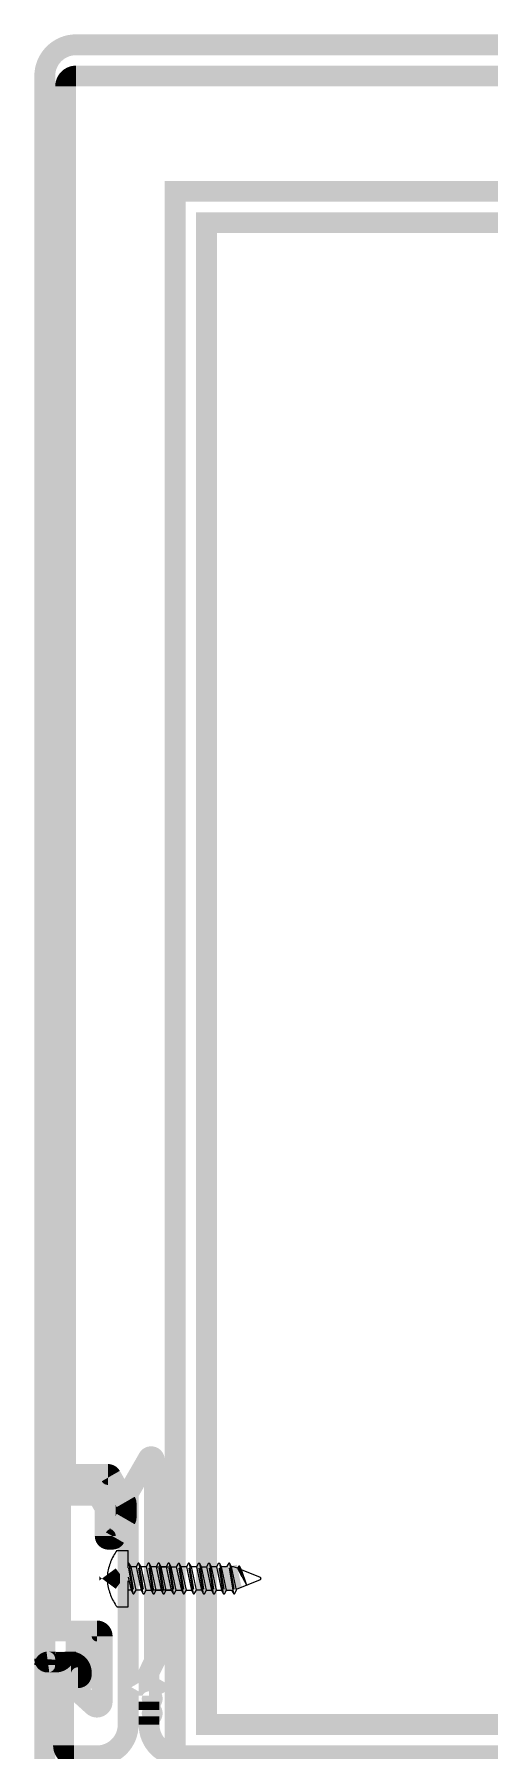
# Model space of a CAD drawing. Extents: x -1457 to 23780, y -2071 to 4205.
# Drawn here: x 7397.48 to 7401.85, y 328.64 to 345.1 of the extents above; entities that cross this region are included whole.
import ezdxf

# ---------------------------------------------------------------- set-up
doc = ezdxf.new("R2010")
doc.units = 0
doc.header["$MEASUREMENT"] = 0
doc.linetypes.add('HIDDEN', pattern=[0.375, 0.25, -0.125])
doc.layers.add('M-TEFRIS2-015', color=129, linetype='Continuous', lineweight=9)

msp = doc.modelspace()

# ---------------------------------------------------------------- linework, layer by layer
at = {"layer": 'M-TEFRIS2-015', "linetype": 'HIDDEN', "lineweight": 0}
for p, q in [((7398.274310872197, 330.5654023873249), (7398.383333292202, 330.5654023873249)), ((7398.390319335445, 330.4413439838318), (7398.383332752303, 330.4413439838318)), ((7398.383333292202, 330.0242023873325), (7398.383333292202, 330.5654023873249)), ((7398.430551531985, 330.1482608621227), (7398.383333262947, 330.4352232578531)), ((7398.390319335445, 330.4413439838318), (7398.438544923402, 330.1482608621227)), ((7398.410317010162, 330.4067066667085), (7398.390319335445, 330.4413439838318)), ((7398.478776417765, 330.4413439838318), (7398.458778620932, 330.4067066667085)), ((7398.486769626007, 330.4413439838318), (7398.478776417765, 330.4413439838318)), ((7398.527001822546, 330.1482608621227), (7398.478776417765, 330.4413439838318)), ((7398.506767300723, 330.4067066667085), (7398.486769626007, 330.4413439838318)), ((7398.486769626007, 330.4413439838318), (7398.534995213964, 330.1482608621227)), ((7398.575226738857, 330.4413439838318), (7398.555228942023, 330.4067066667085)), ((7398.583219947098, 330.4413439838318), (7398.575226738857, 330.4413439838318)), ((7398.623452143638, 330.1482608621227), (7398.575226738857, 330.4413439838318)), ((7398.603217621814, 330.4067066667085), (7398.583219947098, 330.4413439838318)), ((7398.583219947098, 330.4413439838318), (7398.631445535055, 330.1482608621227)), ((7398.671677059948, 330.4413439838318), (7398.651679263114, 330.4067066667085)), ((7398.679670268189, 330.4413439838318), (7398.671677059948, 330.4413439838318)), ((7398.719902464729, 330.1482608621227), (7398.671677059948, 330.4413439838318)), ((7398.699667942905, 330.4067066667085), (7398.679670268189, 330.4413439838318)), ((7398.679670268189, 330.4413439838318), (7398.727895856146, 330.1482608621227)), ((7398.768127381039, 330.4413439838318), (7398.748129584204, 330.4067066667085)), ((7398.776120589279, 330.4413439838318), (7398.768127381039, 330.4413439838318)), ((7398.81635278582, 330.1482608621227), (7398.768127381039, 330.4413439838318)), ((7398.796118263996, 330.4067066667085), (7398.776120589279, 330.4413439838318)), ((7398.776120589279, 330.4413439838318), (7398.824346177237, 330.1482608621227)), ((7398.864578129542, 330.4413439838318), (7398.844580454826, 330.4067066667048)), ((7398.864578129542, 330.4413439838318), (7398.872571520959, 330.4413439838318)), ((7398.912803656441, 330.1482608621227), (7398.864578129542, 330.4413439838318)), ((7398.892569134618, 330.4067066667085), (7398.872571520959, 330.4413439838318)), ((7398.872571520959, 330.4413439838318), (7398.92079692574, 330.1482608621227)), ((7398.961028511692, 330.4413439838318), (7398.941030775917, 330.4067066667085)), ((7399.009253977532, 330.1482608621227), (7398.961028511692, 330.4413439838318)), ((7398.969021780992, 330.4413439838318), (7398.961028511692, 330.4413439838318)), ((7398.969021780992, 330.4413439838318), (7399.01724736895, 330.1482608621227)), ((7398.989019455708, 330.4067066667085), (7398.969021780992, 330.4413439838318)), ((7399.057478771725, 330.4413439838318), (7399.037481097009, 330.4067066667048)), ((7399.057478771725, 330.4413439838318), (7399.065472163143, 330.4413439838318)), ((7399.105704298623, 330.1482608621227), (7399.057478771725, 330.4413439838318)), ((7399.0854697768, 330.4067066667085), (7399.065472163143, 330.4413439838318)), ((7399.065472163143, 330.4413439838318), (7399.113697567924, 330.1482608621227)), ((7399.153929642345, 330.4413439838318), (7399.133931967629, 330.4067066667048)), ((7399.202155169244, 330.1482608621227), (7399.153929642345, 330.4413439838318)), ((7399.153929642345, 330.4413439838318), (7399.161923033763, 330.4413439838318)), ((7399.161923033763, 330.4413439838318), (7399.210148438544, 330.1482608621227)), ((7399.18192064742, 330.4067066667085), (7399.161923033763, 330.4413439838318)), ((7399.250380268731, 330.4413439838318), (7399.230382532955, 330.4067066667085)), ((7399.298605856688, 330.1482608621227), (7399.250380268731, 330.4413439838318)), ((7399.250380268731, 330.4413439838318), (7399.25837353803, 330.4413439838318)), ((7399.25837353803, 330.4413439838318), (7399.30659900387, 330.1482608621227)), ((7399.278371212747, 330.4067066667085), (7399.25837353803, 330.4413439838318)), ((7399.346831444645, 330.4413439838318), (7399.326833098282, 330.4067066667085)), ((7399.395056788367, 330.1482608621227), (7399.346831444645, 330.4413439838318)), ((7399.354824103357, 330.4413439838318), (7399.346831444645, 330.4413439838318)), ((7399.354824103357, 330.4413439838318), (7399.403049691314, 330.1482608621227)), ((7399.374822205485, 330.4067066667085), (7399.354824103357, 330.4413439838318)), ((7398.383333289197, 330.309225789093), (7398.410553918327, 330.182898179246)), ((7398.458778620932, 330.4067066667085), (7398.410317010162, 330.4067066667085)), ((7398.458542476001, 330.182898179246), (7398.410317010162, 330.4067066667085)), ((7398.458778743049, 330.4067066667085), (7398.507004208889, 330.182898179246)), ((7398.555228942023, 330.4067066667085), (7398.506767300723, 330.4067066667085)), ((7398.554992766563, 330.182898179246), (7398.506767300723, 330.4067066667085)), ((7398.555229064141, 330.4067066667085), (7398.60345452998, 330.182898179246)), ((7398.651443087654, 330.182898179246), (7398.603217621814, 330.4067066667085)), ((7398.651679263114, 330.4067066667085), (7398.603217621814, 330.4067066667085)), ((7398.651679385232, 330.4067066667085), (7398.699904851071, 330.182898179246)), ((7398.656118263998, 330.4067066667085), (7398.844580454826, 330.4067066667048)), ((7398.747893408745, 330.182898179246), (7398.699667942905, 330.4067066667085)), ((7398.748129584204, 330.4067066667085), (7398.699667942905, 330.4067066667085)), ((7398.748129706322, 330.4067066667085), (7398.796355172161, 330.182898179246)), ((7398.844343729836, 330.182898179246), (7398.796118263996, 330.4067066667085)), ((7398.844580454826, 330.4067066667048), (7398.892806042783, 330.182898179246)), ((7398.941030775917, 330.4067066667085), (7398.892569134618, 330.4067066667085)), ((7398.940794600457, 330.182898179246), (7398.892569134618, 330.4067066667085)), ((7398.941030898035, 330.4067066667085), (7398.989256302815, 330.182898179246)), ((7399.037244921548, 330.182898179246), (7398.989019455708, 330.4067066667085)), ((7399.037481097009, 330.4067066667085), (7398.989019455708, 330.4067066667085)), ((7399.037481097009, 330.4067066667048), (7399.085706684966, 330.182898179246)), ((7399.0854697768, 330.4067066667085), (7399.133931967629, 330.4067066667048)), ((7399.133695242639, 330.182898179246), (7399.0854697768, 330.4067066667085)), ((7399.133931967629, 330.4067066667048), (7399.182157555586, 330.182898179246)), ((7399.23014611326, 330.182898179246), (7399.18192064742, 330.4067066667085)), ((7399.230382532955, 330.4067066667085), (7399.18192064742, 330.4067066667085)), ((7399.230382655073, 330.4067066667085), (7399.278608181971, 330.182898179246)), ((7399.326596678587, 330.182898179246), (7399.278371212747, 330.4067066667085)), ((7399.326833098282, 330.4067066667085), (7399.278371212747, 330.4067066667085)), ((7399.423047304972, 330.182898179246), (7399.374822205485, 330.4067066667085)), ((7399.392392121032, 330.4067066667085), (7399.374822205485, 330.4067066667085)), ((7399.431344402888, 330.3930859736465), (7399.392392121032, 330.4067066667085)), ((7399.420899561484, 330.1928667009088), (7399.651208674683, 330.2847423741659)), ((7399.443281887854, 330.4137618895766), (7399.431344402888, 330.3930859736465)), ((7399.431344402888, 330.3930859736465), (7399.519498480887, 330.2273421511381)), ((7399.459230631053, 330.34065618163), (7399.443281887854, 330.4137618895766)), ((7399.451274973978, 330.4137618895766), (7399.443281887854, 330.4137618895766)), ((7399.471272648694, 330.3791267095112), (7399.451274973978, 330.4137618895766)), ((7399.451274973978, 330.4137618895766), (7399.472782694015, 330.3151759146422)), ((7399.472782694015, 330.3151759146422), (7399.459230631053, 330.34065618163)), ((7399.519498480887, 330.2273421511381), (7399.471272648694, 330.3791267095112)), ((7399.651208674683, 330.3048624717885), (7399.471272648694, 330.3791267095112)), ((7399.65834840294, 330.2948024229772), (7399.651208674683, 330.3048624717885)), ((7399.651208674683, 330.2847423741659), (7399.65834840294, 330.2948024229772)), ((7398.410554101503, 330.182898179246), (7398.383333315515, 330.1828981735744)), ((7398.410553918327, 330.182898179246), (7398.430551531985, 330.1482608621227)), ((7398.410554101503, 330.182898179246), (7398.430551531985, 330.1482608621227)), ((7398.430551531985, 330.1482608621227), (7398.438544923402, 330.1482608621227)), ((7398.438544923402, 330.1482608621227), (7398.458542476001, 330.182898179246)), ((7398.507004099813, 330.1828986854525), (7398.458542768255, 330.1828986854525)), ((7398.507004208889, 330.182898179246), (7398.527001822546, 330.1482608621227)), ((7398.507004392066, 330.182898179246), (7398.527001822546, 330.1482608621227)), ((7398.527001822546, 330.1482608621227), (7398.534995213964, 330.1482608621227)), ((7398.534995213964, 330.1482608621227), (7398.554992766563, 330.182898179246)), ((7398.554992766563, 330.182898179246), (7398.603454713157, 330.182898179246)), ((7398.60345452998, 330.182898179246), (7398.623452143638, 330.1482608621227)), ((7398.603454713157, 330.182898179246), (7398.623452143638, 330.1482608621227)), ((7398.796355172162, 330.182898179246), (7398.607893408746, 330.182898179246)), ((7398.623452143638, 330.1482608621227), (7398.631445535055, 330.1482608621227)), ((7398.631445535055, 330.1482608621227), (7398.651443087654, 330.182898179246)), ((7398.651443087654, 330.182898179246), (7398.699905034247, 330.182898179246)), ((7398.651443087654, 330.182898179246), (7398.699905034247, 330.182898179246)), ((7398.699904851071, 330.182898179246), (7398.719902464729, 330.1482608621227)), ((7398.699905034247, 330.182898179246), (7398.719902464729, 330.1482608621227)), ((7398.719902464729, 330.1482608621227), (7398.727895856146, 330.1482608621227)), ((7398.727895856146, 330.1482608621227), (7398.747893408745, 330.182898179246)), ((7398.747893408745, 330.182898179246), (7398.796355355338, 330.182898179246)), ((7398.747893408745, 330.182898179246), (7398.796355355338, 330.182898179246)), ((7398.796355172161, 330.182898179246), (7398.81635278582, 330.1482608621227)), ((7398.796355355338, 330.182898179246), (7398.81635278582, 330.1482608621227)), ((7398.81635278582, 330.1482608621227), (7398.824346177237, 330.1482608621227)), ((7398.824346177237, 330.1482608621227), (7398.844343729836, 330.182898179246)), ((7398.844343729837, 330.182898179246), (7398.892805920666, 330.182898179246)), ((7398.844343729836, 330.182898179246), (7398.892805676429, 330.182898179246)), ((7398.892805920666, 330.182898179246), (7398.912803656441, 330.1482608621227)), ((7398.892806042783, 330.182898179246), (7398.912803656441, 330.1482608621227)), ((7398.912803656441, 330.1482608621227), (7398.92079692574, 330.1482608621227)), ((7398.92079692574, 330.1482608621227), (7398.940794600457, 330.182898179246)), ((7398.940794600457, 330.182898179246), (7398.989256547051, 330.182898179246)), ((7398.989256302815, 330.182898179246), (7399.009253977532, 330.1482608621227)), ((7398.989256547051, 330.182898179246), (7399.009253977532, 330.1482608621227)), ((7399.009253977532, 330.1482608621227), (7399.01724736895, 330.1482608621227)), ((7399.01724736895, 330.1482608621227), (7399.037244921548, 330.182898179246)), ((7399.085706684966, 330.182898179246), (7399.037244921548, 330.182898179246)), ((7399.085706562848, 330.182898179246), (7399.105704298623, 330.1482608621227)), ((7399.085706684966, 330.182898179246), (7399.105704298623, 330.1482608621227)), ((7399.105704298623, 330.1482608621227), (7399.113697567924, 330.1482608621227)), ((7399.113697567924, 330.1482608621227), (7399.133695242639, 330.182898179246)), ((7399.133695242639, 330.182898179246), (7399.182157433468, 330.182898179246)), ((7399.182157433468, 330.182898179246), (7399.202155169244, 330.1482608621227)), ((7399.182157555586, 330.182898179246), (7399.202155169244, 330.1482608621227)), ((7399.202155169244, 330.1482608621227), (7399.210148438544, 330.1482608621227)), ((7399.210148438544, 330.1482608621227), (7399.23014611326, 330.182898179246)), ((7399.23014611326, 330.182898179246), (7399.278607998795, 330.182898179246)), ((7399.278607998795, 330.182898179246), (7399.298605856688, 330.1482608621227)), ((7399.278608181971, 330.182898179246), (7399.298605856688, 330.1482608621227)), ((7399.298605856688, 330.1482608621227), (7399.30659900387, 330.1482608621227)), ((7399.30659900387, 330.1482608621227), (7399.326596678587, 330.182898179246)), ((7399.326596678587, 330.182898179246), (7399.37505862518, 330.182898179246)), ((7399.37505862518, 330.182898179246), (7399.395056788367, 330.1482608621227)), ((7399.395056788367, 330.1482608621227), (7399.403049691314, 330.1482608621227)), ((7399.403049691314, 330.1482608621227), (7399.423047304972, 330.182898179246)), ((7399.423047304972, 330.182898179246), (7399.420899561484, 330.1928667009088)), ((7398.274310872197, 330.0242023873325), (7398.383333292202, 330.0242023873325))]:
    msp.add_line(p, q, dxfattribs=at)
at = {"layer": 'M-TEFRIS2-015', "linetype": 'HIDDEN', "lineweight": 0, "const_width": 0.2}
for points in [[(7403.783333331668, 345.0000000046566), (7397.883333331613, 345.0000000046566, 0.4142135623730951), (7397.583333331618, 344.7000000046537), (7397.583333331618, 329.5225614615447, 0.4700431714390087), (7397.613333331622, 329.4948024015648), (7397.683333331616, 329.4948024015648, 0.4303272441157734), (7397.783333331627, 329.5925614615444), (7397.953333331619, 329.5925614615444), (7397.953333331619, 329.3125614615419), (7397.888333331618, 329.2750336940444, 0.5081417899848629), (7397.883161593612, 329.2268470546405), (7398.049713768271, 329.075551666072, 0.6509713219855064), (7398.133333331622, 329.1125614615448), (7398.133333331622, 329.7425614615458, 0.4142135623730951), (7398.083333331622, 329.7925614615415), (7397.733333331616, 329.7925614615415), (7397.733333331616, 331.0925614615553), (7398.091978705112, 331.0925614615553), (7398.163333331626, 330.9689716230641), (7398.163333331626, 330.7025614615559, 0.4142135623729841), (7398.193333331618, 330.6725614615498), (7398.230542769708, 330.6725614615498, 0.2679491924310548), (7398.256523531821, 330.6875614615528), (7398.359314093743, 330.8655999373223, 0.1316524975873909), (7398.363333331623, 330.8805999373253), (7398.363333331623, 331.0145229857735, 0.1316524975873767), (7398.359314093731, 331.0295229857766), (7398.216109012981, 331.2775614615566, 0.2679491924311388), (7398.190128250869, 331.2925614615524), (7397.783333331627, 331.2925614615524), (7397.783333331627, 344.6000000046515, -0.4142135623730951), (7397.883333331613, 344.7000000046537), (7403.783333331668, 344.7000000046537)], [(7397.583333331618, 328.3948024015554), (7397.583333331618, 329.464802401566, -0.4142135623733171), (7397.613333331622, 329.4948024015648), (7397.833333331626, 329.4948024015648, -0.4142135623730951), (7397.933333331624, 329.3948024015626), (7397.933333331624, 329.3748024015622, -0.4142135623726511), (7397.90333333162, 329.3448024015634), (7397.76333333162, 329.3448024015634), (7397.76333333162, 328.6948024015583, 0.4142135623730951), (7397.863333331618, 328.5948024015561), (7398.083333331622, 328.5948024015561, 0.4142135623730506), (7398.38333333163, 328.894802401559), (7398.38333333163, 330.2648024015725), (7398.413333331622, 330.2948024015714), (7398.38333333163, 330.3248024015702), (7398.38333333163, 331.1117896996766), (7398.577352569509, 331.4478408773502, -0.767326987979387), (7398.633333331626, 331.4328408773508), (7398.633333331626, 329.4972719092184), (7398.583333331627, 329.3948024015626), (7398.583333331627, 329.2706949405074), (7398.613333331619, 329.2533744324319), (7398.583333331627, 329.2360539243564), (7398.583333331627, 329.1733744324301, -0.9999999999999998), (7398.583333331627, 329.1133744324288), (7398.583333331627, 329.0333744324307, -0.9999999999999998), (7398.583333331627, 328.9733744324294), (7398.583333331627, 328.894802401559, 0.4142135623730951), (7398.883333331622, 328.5948024015561), (7400.83333333164, 328.5948024015561), (7402.783333331658, 328.5948024015561, 0.4142135623730951)]]:
    msp.add_lwpolyline(points, format="xyb", dxfattribs=at)
for points in [[(7398.83333333167, 343.5948024015597), (7402.833333331611, 343.5948024015597), (7402.833333331611, 328.5948024015379), (7398.83333333167, 328.5948024015379)], [(7399.133333331661, 343.2948024015641), (7402.533333331613, 343.2948024015641), (7402.533333331613, 328.8948024015299), (7399.133333331661, 328.8948024015299)]]:
    msp.add_lwpolyline(points, close=True, dxfattribs=at)
for points in [[(7398.183363265518, 330.3330462175363), (7398.205565706474, 330.3030523873276), (7398.205565706474, 330.2865523873297), (7398.183363265518, 330.256558557121)], [(7399.326833098282, 330.4067066667085), (7399.37505862518, 330.182898179246)]]:
    msp.add_lwpolyline(points, dxfattribs=at)
at = {"layer": 'M-TEFRIS2-015', "linetype": 'HIDDEN', "lineweight": 0}
for centre, radius, start, end in [((7398.699467533553, 330.2650126482549), 0.5205690943891569, 144.7573058598536, 172.4904896381659), ((7398.699467533553, 330.3245921264024), 0.5205690943891572, 187.5095103618341, 215.2426941401464)]:
    msp.add_arc(centre, radius, start, end, dxfattribs=at)

doc.saveas('drawing.dxf')
